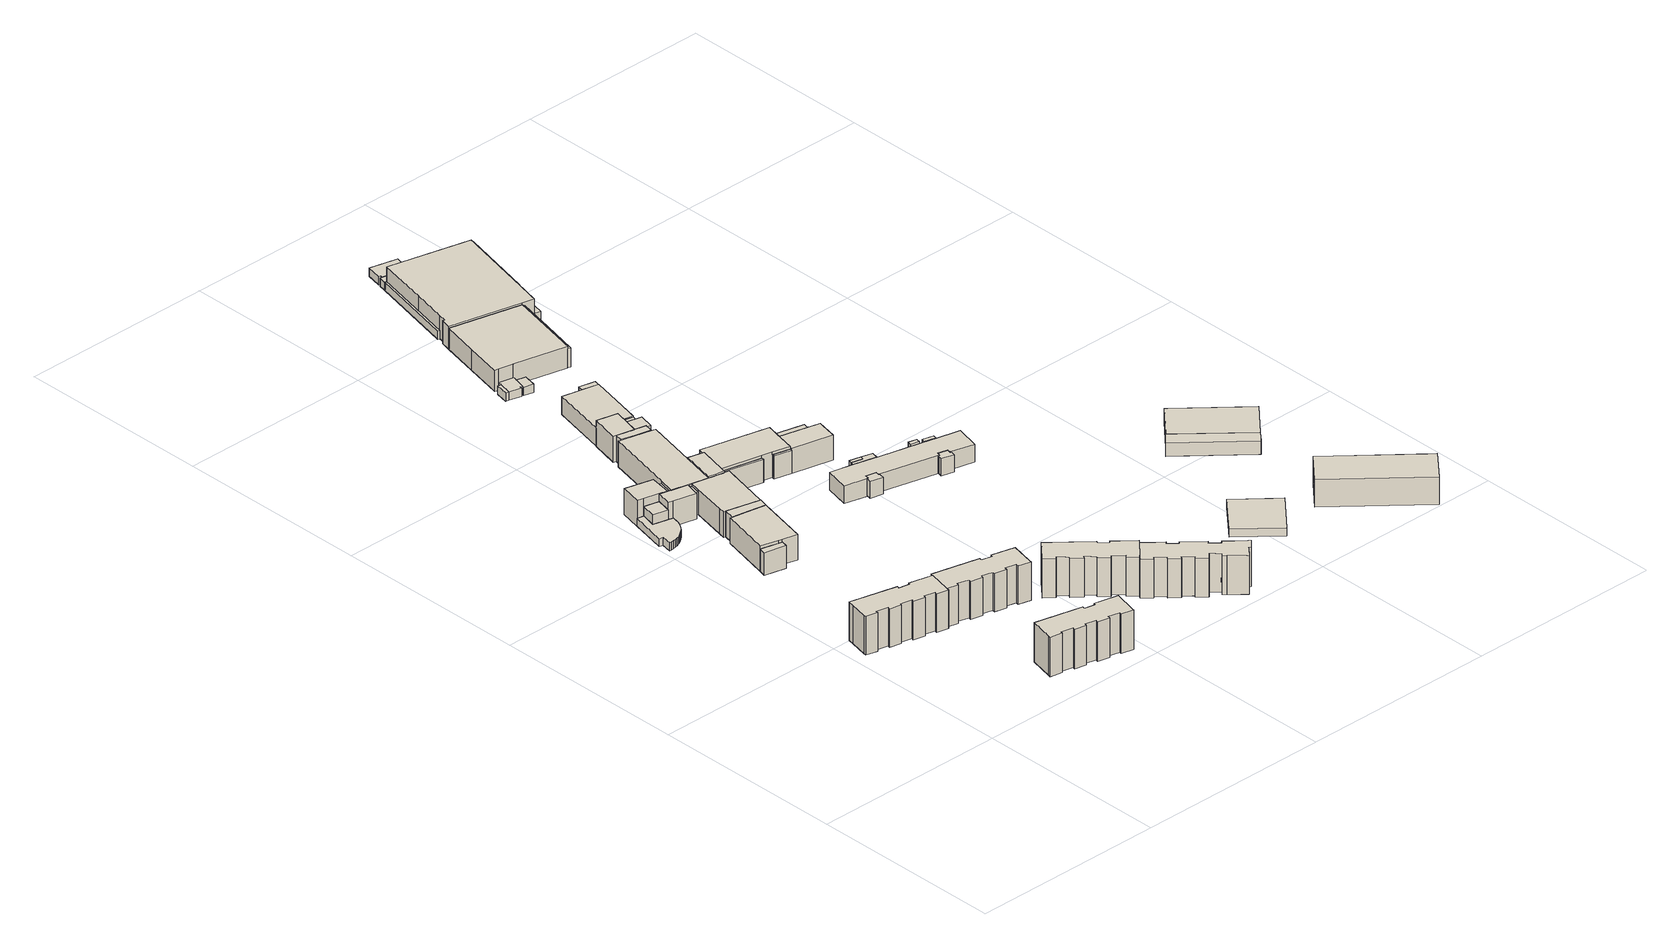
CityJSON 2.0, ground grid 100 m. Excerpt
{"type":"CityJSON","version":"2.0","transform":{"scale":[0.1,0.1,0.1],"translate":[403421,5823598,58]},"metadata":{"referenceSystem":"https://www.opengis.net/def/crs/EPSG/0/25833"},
"CityObjects":{
"building1":{"type":"Building","attributes":{"Gemeindeschluessel":"11000010","BezugspunktDach":"2200","function":"31001_1010","measuredHeight":20.06,"storeysAboveGround":6},"address":[{"country":"Germany","locality":"Berlin","thoroughfareNumber":"87, 89, 91","thoroughfareName":"Glambecker Ring"}],"geometry":[{"type":"Solid","lod":"1","boundaries":[[[[0,1,2,3,4,5,6,7,8,9,10,11,12,13,14,15,16,17,18,19,20,21,22,23]],[[24,25,26,27,28,29,30,31,32,33,34,35,36,37,38,39,40,41,42,43,44,45,46,47]],[[24,47,23,22]],[[25,24,22,21]],[[26,25,21,20]],[[27,26,20,19]],[[28,27,19,18]],[[29,28,18,17]],[[30,29,17,16]],[[31,30,16,15]],[[32,31,15,14]],[[33,32,14,13]],[[34,33,13,12]],[[35,34,12,11]],[[36,35,11,10]],[[37,36,10,9]],[[38,37,9,8]],[[39,38,8,7]],[[40,39,7,6]],[[41,40,6,5]],[[42,41,5,4]],[[43,42,4,3]],[[44,43,3,2]],[[45,44,2,1]],[[46,45,1,0]],[[47,46,0,23]]]]}]},
"building2":{"type":"Building","attributes":{"Gemeindeschluessel":"11000010","BezugspunktDach":"2200","function":"31001_1010","measuredHeight":20.51,"storeysAboveGround":6},"address":[{"country":"Germany","locality":"Berlin","thoroughfareNumber":"17, 19, 21","thoroughfareName":"Grumsiner Straße"}],"geometry":[{"type":"Solid","lod":"1","boundaries":[[[[48,49,50,51,52,53,54,55,56,57,58,59,60,61,62,63,64,65,66,67,68,69]],[[70,71,72,73,74,75,76,77,78,79,80,81,82,83,84,85,86,87,88,89,90,91]],[[70,91,69,68]],[[71,70,68,67]],[[72,71,67,66]],[[73,72,66,65]],[[74,73,65,64]],[[75,74,64,63]],[[76,75,63,62]],[[77,76,62,61]],[[78,77,61,60]],[[79,78,60,59]],[[80,79,59,58]],[[81,80,58,57]],[[82,81,57,56]],[[83,82,56,55]],[[84,83,55,54]],[[85,84,54,53]],[[86,85,53,52]],[[87,86,52,51]],[[88,87,51,50]],[[89,88,50,49]],[[90,89,49,48]],[[91,90,48,69]]]]}]},
"building3":{"type":"Building","attributes":{"Gemeindeschluessel":"11000010","BezugspunktDach":"2200","function":"31001_1010","measuredHeight":19.83,"storeysAboveGround":6},"address":[{"country":"Germany","locality":"Berlin","thoroughfareNumber":"81, 83, 85","thoroughfareName":"Glambecker Ring"}],"geometry":[{"type":"Solid","lod":"1","boundaries":[[[[92,93,94,95,96,97,98,99,100,101,102,103,104,105,106,107,108,109,110,111,15,14,13]],[[112,113,114,115,116,117,118,119,120,121,122,123,124,125,126,127,128,129,130,131,132,133,134]],[[112,134,13,14]],[[113,112,14,15]],[[114,113,15,111]],[[115,114,111,110]],[[116,115,110,109]],[[117,116,109,108]],[[118,117,108,107]],[[119,118,107,106]],[[120,119,106,105]],[[121,120,105,104]],[[122,121,104,103]],[[123,122,103,102]],[[124,123,102,101]],[[125,124,101,100]],[[126,125,100,99]],[[127,126,99,98]],[[128,127,98,97]],[[129,128,97,96]],[[130,129,96,95]],[[131,130,95,94]],[[132,131,94,93]],[[133,132,93,92]],[[134,133,92,13]]]]}]},
"building4":{"type":"Building","attributes":{"name":"Rudolf-Virchow-Oberschule","Gemeindeschluessel":"11000010","function":"31001_3021"},"address":[{"country":"Germany","locality":"Berlin","thoroughfareNumber":"90","thoroughfareName":"Glambecker Ring"}],"children":["building4-1","building4-2","building4-3","building4-4","building4-5","building4-6","building4-7","building4-8","building4-9","building4-10","building4-11","building4-12","building4-13","building4-14","building4-15","building4-16","building4-17","building4-18","building4-19","building4-20","building4-21","building4-22","building4-23","building4-24"]},
"building4-1":{"type":"BuildingPart","attributes":{"BezugspunktDach":"2200","measuredHeight":14.64,"storeysAboveGround":3},"parents":["building4"],"geometry":[{"type":"MultiSurface","lod":"1","boundaries":[[[135,136,137,138,139,140,141,142,143,144]],[[145,146,147,148,149,150,151,152,153,154]],[[155,156,144,143]],[[146,145,143,142]],[[147,146,142,141]],[[157,158,159,158,148]],[[150,149,139,138]],[[151,150,138,137]],[[160,161,162,163,136,135]],[[152,164,153]],[[165,166,167,168,160,135,144]],[[145,154,156,155]],[[148,158,169,140]],[[147,141,169,159,158,157]],[[170,148,140,139,149]],[[152,151,137,136]],[[163,162,164,152]],[[153,164,161,160]],[[160,168,171,153]],[[154,172,171,168,167,166,165]]]}]},
"building4-2":{"type":"BuildingPart","attributes":{"BezugspunktDach":"2200","measuredHeight":15.07,"storeysAboveGround":3},"parents":["building4"],"geometry":[{"type":"MultiSurface","lod":"1","boundaries":[[[173,174,175,176,177,178]],[[179,180,181,182,183,184]],[[179,184,178,177]],[[185,186,187,188,177,176]],[[189,180,179,190,191]],[[181,180,192,176,175],[189,193,194,192]],[[182,195,196,181,175,174]],[[184,183,173,178]],[[189,191,186,185]],[[191,190,188,187,186]],[[194,193,189,192]],[[181,196,195,182]],[[197,183,198,199,200,173]],[[182,174,200,201,199]]]}]},
"building4-3":{"type":"BuildingPart","attributes":{"BezugspunktDach":"2200","measuredHeight":14.27,"storeysAboveGround":3},"parents":["building4"],"geometry":[{"type":"MultiSurface","lod":"1","boundaries":[[[202,203,204,205,196,195]],[[181,206,207,208,209,182]],[[210,211,194,196,205]],[[212,206,181,213,193,214]],[[207,206,205,204]],[[208,207,204,203]],[[182,195,196,181,215]],[[212,214,211,210]],[[194,211,214,193,213]],[[208,216,203,202,209]],[[209,202,195,182]]]}]},
"building4-4":{"type":"BuildingPart","attributes":{"BezugspunktDach":"2200","measuredHeight":10.19,"storeysAboveGround":3},"parents":["building4"],"geometry":[{"type":"MultiSurface","lod":"1","boundaries":[[[217,218,219,220]],[[221,222,223,224]],[[222,221,219,218]],[[223,222,218,217]],[[224,220,219,221]],[[223,225,217,220,224]]]}]},
"building4-5":{"type":"BuildingPart","attributes":{"BezugspunktDach":"2200","measuredHeight":10.85,"storeysAboveGround":3},"parents":["building4"],"geometry":[{"type":"MultiSurface","lod":"1","boundaries":[[[186,185,226,227,228,229,230,187]],[[231,232,233,234,235,189,191,190]],[[231,190,187,230]],[[232,231,230,229]],[[233,232,229,228]],[[236,237,228,227]],[[235,234,227,226]],[[192,238,239,226,185]],[[234,233,237,236]],[[189,240,238,192]],[[235,239,238,240]],[[191,189,185,186]],[[191,186,187,190]]]}]},
"building4-6":{"type":"BuildingPart","attributes":{"BezugspunktDach":"2200","measuredHeight":10.21,"storeysAboveGround":3},"parents":["building4"],"geometry":[{"type":"MultiSurface","lod":"1","boundaries":[[[211,210,239,238,192,194]],[[189,240,235,212,214,193]],[[212,235,239,210]],[[189,193,194,192]],[[240,189,192,238]],[[235,240,238,239]],[[214,212,241,210,211]],[[193,214,211,194]]]}]},
"building4-7":{"type":"BuildingPart","attributes":{"BezugspunktDach":"2200","measuredHeight":10.42,"storeysAboveGround":3},"parents":["building4"],"geometry":[{"type":"MultiSurface","lod":"1","boundaries":[[[236,242,243,244,237]],[[245,246,247,234,233]],[[245,233,237,244]],[[248,249,244,243]],[[246,245,246,250]],[[247,246,243,242]],[[234,247,242,236]],[[250,246,245,249,248]],[[234,236,237,233,251]]]}]},
"building4-8":{"type":"BuildingPart","attributes":{"BezugspunktDach":"2200","measuredHeight":4.11,"storeysAboveGround":3},"parents":["building4"],"geometry":[{"type":"MultiSurface","lod":"1","boundaries":[[[252,253,254,255,256,257,258,259,260,261,262,263,264,265,266,267,268,269,270,271,272,273]],[[274,275,276,277,278,279,280,281,282,283,284,285,286,287,288,289,290,291,292,293,294,295]],[[274,295,273,272]],[[275,271,275,276]],[[276,270,276,277]],[[279,278,268,267]],[[280,279,267,266]],[[281,280,266,265]],[[282,281,265,264]],[[283,282,264,263]],[[284,283,263,262]],[[285,284,262,261]],[[286,285,261,260]],[[287,286,260,259]],[[288,287,259,258]],[[289,288,258,257]],[[290,289,257,256]],[[291,290,256,255]],[[292,291,255,254]],[[293,292,254,253]],[[294,293,253,252]],[[295,294,252,273]],[[275,274,296,272,271]],[[276,275,271,270]],[[277,276,270,269]],[[278,277,269,268]]]}]},
"building4-9":{"type":"BuildingPart","attributes":{"BezugspunktDach":"2200","measuredHeight":10.05,"storeysAboveGround":3},"parents":["building4"],"geometry":[{"type":"MultiSurface","lod":"1","boundaries":[[[297,298,299,300]],[[275,301,277,276]],[[271,270,276,300,299]],[[302,270,269,277,297,300]],[[275,276,270,271]],[[301,275,299,298,303]],[[301,298,297,277]],[[276,277,269,270,302]]]}]},
"building4-10":{"type":"BuildingPart","attributes":{"BezugspunktDach":"2200","measuredHeight":5.79,"storeysAboveGround":3},"parents":["building4"],"geometry":[{"type":"MultiSurface","lod":"1","boundaries":[[[248,304,305,306,249]],[[307,308,309,246,245]],[[307,245,249,306]],[[308,307,306,305]],[[309,308,305,304]],[[246,309,304,248]],[[246,310,248,249,245]]]}]},
"building4-11":{"type":"BuildingPart","attributes":{"BezugspunktDach":"2200","measuredHeight":14.58,"storeysAboveGround":3},"parents":["building4"],"geometry":[{"type":"MultiSurface","lod":"1","boundaries":[[[311,312,313,314,315,316,317,318]],[[151,319,320,321,322,323,324,152]],[[151,137,136,318,317]],[[319,151,317,316]],[[325,326,319,316,315]],[[327,328,329,330,325,315,314]],[[331,332,333]],[[322,321,314,313]],[[334,335,313,312]],[[336,334,323,312,311]],[[152,163,337,336,324,311,318]],[[152,136,137,151]],[[320,319,326,325]],[[338,330,329,332,331]],[[338,320,325,330]],[[321,333,332,328,327]],[[323,322,339,335,334]],[[324,323,334,336]],[[340,337,163,152]],[[324,336,337,340,341]]]}]},
"building4-12":{"type":"BuildingPart","attributes":{"BezugspunktDach":"2200","measuredHeight":14.62,"storeysAboveGround":3},"parents":["building4"],"geometry":[{"type":"MultiSurface","lod":"1","boundaries":[[[342,343,344,345,346,347,348,326,325,330,329]],[[338,320,319,349,350,351,352,353,354,355,332]],[[349,319,326,348]],[[350,349,348,347]],[[351,350,221,224,220,219,356,347,346]],[[357,358,346,345]],[[359,360,357,345,344]],[[361,362,344,343]],[[355,354,343,342]],[[363,328,364,355,342,329]],[[338,332,329,330]],[[338,330,325,320,365]],[[319,320,325,326]],[[356,219,220,224,221]],[[352,351,358,357]],[[353,366,360,359]],[[366,367,352,357,360]],[[354,353,362,361]],[[332,355,364,328,363]]]}]},
"building4-13":{"type":"BuildingPart","attributes":{"BezugspunktDach":"2200","measuredHeight":11.94,"storeysAboveGround":3},"parents":["building4"],"geometry":[{"type":"MultiSurface","lod":"1","boundaries":[[[368,364,328,327]],[[332,355,369,321]],[[369,355,364,368]],[[321,369,368,327]],[[321,327,328,332]],[[355,332,370,328,364]]]}]},
"building4-14":{"type":"BuildingPart","attributes":{"BezugspunktDach":"2200","measuredHeight":11.97,"storeysAboveGround":3},"parents":["building4"],"geometry":[{"type":"MultiSurface","lod":"1","boundaries":[[[371,362,361,372]],[[354,353,373,374]],[[354,374,372,361]],[[374,373,371,372]],[[354,375,361,362,353]],[[373,376,353,362,371]]]}]},
"building4-15":{"type":"BuildingPart","attributes":{"BezugspunktDach":"2200","measuredHeight":13.93,"storeysAboveGround":3},"parents":["building4"],"geometry":[{"type":"MultiSurface","lod":"1","boundaries":[[[377,378,379,358,360,380]],[[366,351,381,382,383,373]],[[373,380,359,353,366]],[[381,351,224,223,217,220,358,379]],[[382,381,379,378]],[[383,382,378,377]],[[373,383,377,380]],[[366,353,359,360]],[[352,357,358,351,384]],[[366,360,357,352]],[[220,217,223,224]]]}]},
"building4-16":{"type":"BuildingPart","attributes":{"BezugspunktDach":"2200","measuredHeight":14.7,"storeysAboveGround":3},"parents":["building4"],"geometry":[{"type":"MultiSurface","lod":"1","boundaries":[[[385,386,387,388,389,390,391]],[[183,199,209,208,149,158,147]],[[183,147,391,390]],[[200,173,390,389]],[[209,202,195,174,200,389,388]],[[203,202,388,387]],[[149,208,387,386]],[[169,140,139,386,385]],[[141,169,158,385,391]],[[199,183,173,200]],[[199,200,174,182]],[[392,182,195,202,209]],[[208,209,202,203]],[[158,148,140,169]],[[148,149,139,140,393]],[[147,158,169,141]]]}]},
"building4-17":{"type":"BuildingPart","attributes":{"BezugspunktDach":"2200","measuredHeight":13.04,"storeysAboveGround":3},"parents":["building4"],"geometry":[{"type":"MultiSurface","lod":"1","boundaries":[[[394,395,396,397,398]],[[399,400,401,402,403]],[[399,403,398,397]],[[402,401,395,394]],[[403,402,394,398]],[[400,399,397,396]],[[404,405,406,395,401]],[[400,396,406,405]]]}]},
"building4-18":{"type":"BuildingPart","attributes":{"BezugspunktDach":"2200","measuredHeight":14.65,"storeysAboveGround":3},"parents":["building4"],"geometry":[{"type":"MultiSurface","lod":"1","boundaries":[[[407,408,409,410,411,412,413,414]],[[415,416,417,418,419,401,405,399]],[[415,399,414,413]],[[416,415,413,412]],[[419,418,410,409]],[[401,419,409,408]],[[406,395,408,407]],[[397,396,406,405,407,414]],[[417,416,420,412,411]],[[421,418,422,423,410]],[[417,411,423,422]],[[405,401,395,406]],[[399,400,396,397]],[[400,405,406,396]]]}]},
"building4-19":{"type":"BuildingPart","attributes":{"BezugspunktDach":"2200","measuredHeight":14.71,"storeysAboveGround":3},"parents":["building4"],"geometry":[{"type":"MultiSurface","lod":"1","boundaries":[[[424,425,426,427,428,429]],[[430,431,432,418,422,416]],[[430,416,429,428]],[[433,434,435,428,427]],[[436,431,430,436,437]],[[438,433,431,427,426]],[[418,432,426,425]],[[423,410,439,425,424]],[[412,411,423,422,424,429]],[[440,422,417]],[[431,436,434,433]],[[437,436,430,435,434]],[[441,432,431,433,438]],[[422,418,439,410,423]],[[416,440,417,411,412]],[[417,422,423,411]]]}]},
"building4-20":{"type":"BuildingPart","attributes":{"BezugspunktDach":"2200","measuredHeight":14.64,"storeysAboveGround":3},"parents":["building4"],"geometry":[{"type":"MultiSurface","lod":"1","boundaries":[[[435,434,438,442,335,334,337,163,162,443,444,445]],[[446,447,164,152,340,323,322,448,432,436,430,449]],[[446,449,445,444]],[[447,446,444,443]],[[161,450,447,443,162]],[[448,322,335,442]],[[432,448,442,438]],[[449,430,435,445]],[[164,447,450,161]],[[152,451,164,162,163]],[[340,152,163,337]],[[323,324,336,334,452]],[[340,337,336,324]],[[322,323,453,334,335]],[[436,431,433,434]],[[432,438,433,431]],[[430,436,434,435,454]]]}]},
"building4-21":{"type":"BuildingPart","attributes":{"BezugspunktDach":"2200","measuredHeight":11.81,"storeysAboveGround":3},"parents":["building4"],"geometry":[{"type":"MultiSurface","lod":"1","boundaries":[[[450,161,168,455]],[[171,164,447,456]],[[164,153,160,161]],[[456,447,450,455]],[[171,456,455,168]],[[171,168,160,153]],[[447,164,161,450]]]}]},
"building4-22":{"type":"BuildingPart","attributes":{"BezugspunktDach":"2200","measuredHeight":14.26,"storeysAboveGround":3},"parents":["building4"],"geometry":[{"type":"MultiSurface","lod":"1","boundaries":[[[457,458,459,167,166,460,461]],[[462,154,171,456,463,464,465]],[[298,297,461,460]],[[462,465,297,277,301]],[[156,466,467,468,166]],[[456,171,167,459],[456,455,168,171]],[[463,456,459,458]],[[464,463,458,457]],[[269,268,469,457,461]],[[465,464,278,277]],[[301,277,297,298]],[[462,460,468,467]],[[470,154,471,467,466,156]],[[168,171,154,166,167]],[[455,456,171,168]],[[277,278,469,268,269]]]}]},
"building4-23":{"type":"BuildingPart","attributes":{"BezugspunktDach":"2200","measuredHeight":15.15,"storeysAboveGround":3},"parents":["building4"],"geometry":[{"type":"MultiSurface","lod":"1","boundaries":[[[472,473,474,475,476,477,478]],[[479,480,481,467,462,482,483]],[[479,483,478,477]],[[480,479,477,476]],[[481,480,476,475]],[[466,484,481,475,474]],[[460,468,474,473]],[[299,298,473,472]],[[482,462,298,301,275,485]],[[272,271,472,478]],[[483,482,275,274]],[[467,481,484,466]],[[462,467,468,460]],[[485,275,301,298,299]],[[274,275,271,272]]]}]},
"building4-24":{"type":"BuildingPart","attributes":{"BezugspunktDach":"2200","measuredHeight":11.81,"storeysAboveGround":3},"parents":["building4"],"geometry":[{"type":"Solid","lod":"1","boundaries":[[[[156,155,484,466]],[[481,145,154,467]],[[145,481,484,155]],[[481,467,466,484]],[[154,145,155,156]],[[156,466,467,154]]]]}]},
"building5":{"type":"Building","attributes":{"Gemeindeschluessel":"11000010","BezugspunktDach":"2200","function":"31001_1010","measuredHeight":20.12,"storeysAboveGround":6},"address":[{"country":"Germany","locality":"Berlin","thoroughfareNumber":"75, 77, 79","thoroughfareName":"Glambecker Ring"}],"geometry":[{"type":"Solid","lod":"1","boundaries":[[[[486,487,488,489,490,491,492,493,494,495,496,497,498,499,500,501,502,503,504,505,506,507,508]],[[509,510,511,512,513,514,515,516,517,518,519,520,521,522,523,524,525,526,527,528,529,530,531]],[[509,531,508,507]],[[510,509,507,506]],[[511,510,506,505]],[[512,511,505,504]],[[513,512,504,503]],[[514,513,503,502]],[[515,514,502,501]],[[516,515,501,500]],[[517,516,500,499]],[[518,517,499,498]],[[519,518,498,497]],[[520,519,497,496]],[[521,520,496,495]],[[522,521,495,494]],[[523,522,494,493]],[[524,523,493,492]],[[525,524,492,491]],[[526,525,491,490]],[[527,526,490,489]],[[528,527,489,488]],[[529,528,488,487]],[[530,529,487,486]],[[531,530,486,508]]]]}]},
"building6":{"type":"Building","attributes":{"Gemeindeschluessel":"11000010","BezugspunktDach":"2200","function":"51009_1610","measuredHeight":8.83,"storeysAboveGround":0},"address":[{"country":"Germany","locality":"Berlin"}],"geometry":[{"type":"Solid","lod":"1","boundaries":[[[[532,533,534,535,536,537,538,539]],[[540,541,542,543,544,545,546,547]],[[540,547,539,538]],[[541,540,538,537]],[[542,541,537,536]],[[543,542,536,535]],[[544,543,535,534]],[[545,544,534,533]],[[546,545,533,532]],[[547,546,532,539]]]]}]},
"building7":{"type":"Building","attributes":{"Gemeindeschluessel":"11000010","BezugspunktDach":"2200","function":"31001_1010","measuredHeight":20.18,"storeysAboveGround":6},"address":[{"country":"Germany","locality":"Berlin","thoroughfareNumber":"69, 71, 73","thoroughfareName":"Glambecker Ring"}],"geometry":[{"type":"Solid","lod":"1","boundaries":[[[[548,549,550,551,552,553,554,555,556,557,558,559,560,561,562,563,564,565,566,567,568,569,570,571,572,573,574,575,576,577,578]],[[579,580,581,582,583,584,585,586,587,588,589,590,591,592,593,594,595,596,597,598,599,600,601,602,603,604,605,606,607,608,609]],[[579,609,578,577]],[[580,579,577,576]],[[581,580,576,575]],[[582,581,575,574]],[[583,582,574,573]],[[584,583,573,572]],[[585,584,572,571]],[[586,585,571,570]],[[587,586,570,569]],[[588,587,569,568]],[[589,588,568,567]],[[590,589,567,566]],[[591,590,566,565]],[[592,591,565,564]],[[593,592,564,563]],[[594,593,563,562]],[[595,594,562,561]],[[596,595,561,560]],[[597,596,560,559]],[[598,597,559,558]],[[599,598,558,557]],[[600,599,557,556]],[[601,600,556,555]],[[602,601,555,554]],[[603,602,554,553]],[[604,603,553,552]],[[605,604,552,551]],[[606,605,551,550]],[[607,606,550,549]],[[608,607,549,548]],[[609,608,548,578]]]]}]},
"building8":{"type":"Building","attributes":{"Gemeindeschluessel":"11000010","BezugspunktDach":"2200","function":"51009_1610","measuredHeight":8.98,"storeysAboveGround":0},"address":[{"country":"Germany","locality":"Berlin"}],"geometry":[{"type":"Solid","lod":"1","boundaries":[[[[610,611,612,613]],[[614,615,616,617]],[[614,617,613,612]],[[615,614,612,611]],[[616,615,611,610]],[[617,616,610,613]]]]}]},
"building9":{"type":"Building","attributes":{"Gemeindeschluessel":"11000010","function":"31001_3065"},"address":[{"country":"Germany","locality":"Berlin","thoroughfareNumber":"80, 82","thoroughfareName":"Glambecker Ring"}],"children":["building9-1","building9-2","building9-3"]},
"building9-1":{"type":"BuildingPart","attributes":{"BezugspunktDach":"2200","measuredHeight":9.3,"storeysAboveGround":3},"parents":["building9"],"geometry":[{"type":"MultiSurface","lod":"1","boundaries":[[[618,619,620,621,622,623,624,625,626,627,628,629,630,631,632,633,634,635,636,637]],[[638,639,640,641,642,643,644,645,646,647,648,649,650,651,652,653,654,655,656,657]],[[638,657,637,636]],[[639,638,636,635]],[[640,639,658,659]],[[641,640,634,633]],[[642,641,633,660,661,632]],[[643,642,632,631]],[[644,643,631,630]],[[645,644,630,629]],[[646,645,629,628]],[[647,646,628,627]],[[648,647,627,626]],[[649,648,626,625]],[[650,649,625,624]],[[651,650,624,623]],[[652,651,623,622]],[[653,652,622,621]],[[654,653,621,620]],[[655,654,620,619]],[[656,655,619,618]],[[657,656,618,637]],[[659,658,662,635,634]],[[632,661,660,633]]]}]},
"building9-2":{"type":"BuildingPart","attributes":{"BezugspunktDach":"2200","measuredHeight":8.98,"storeysAboveGround":3},"parents":["building9"],"geometry":[{"type":"MultiSurface","lod":"1","boundaries":[[[663,664,611,610,613,665]],[[617,616,615,666,659,658]],[[617,658,665,613]],[[616,617,613,610]],[[615,616,610,611]],[[666,615,611,664]],[[659,666,664,663]],[[635,634,663,665]],[[658,659,634,635]]]}]},
"building9-3":{"type":"BuildingPart","attributes":{"BezugspunktDach":"2200","measuredHeight":9.37,"storeysAboveGround":3},"parents":["building9"],"geometry":[{"type":"MultiSurface","lod":"1","boundaries":[[[667,668,669,670,671]],[[672,673,674,661,660]],[[672,660,671,670]],[[673,672,670,669]],[[674,673,669,668]],[[661,674,668,667]],[[633,632,667,671]],[[660,661,632,633]]]}]},
"building10":{"type":"Building","attributes":{"Gemeindeschluessel":"11000010","BezugspunktDach":"2200","function":"51009_1610","measuredHeight":8.85,"storeysAboveGround":0},"address":[{"country":"Germany","locality":"Berlin"}],"geometry":[{"type":"Solid","lod":"1","boundaries":[[[[675,676,677,678,679,680,681,682]],[[683,684,685,686,687,688,689,690]],[[683,690,682,681]],[[684,683,681,680]],[[685,684,680,679]],[[686,685,679,678]],[[687,686,678,677]],[[688,687,677,676]],[[689,688,676,675]],[[690,689,675,682]]]]}]},
"building11":{"type":"Building","attributes":{"Gemeindeschluessel":"11000010","BezugspunktDach":"2200","function":"31001_3061","measuredHeight":8.91,"storeysAboveGround":1},"address":[{"country":"Germany","locality":"Berlin","thoroughfareNumber":"80 (1)","thoroughfareName":"Glambecker Ring"}],"geometry":[{"type":"Solid","lod":"1","boundaries":[[[[691,692,693,694]],[[695,696,697,698]],[[695,698,694,693]],[[696,695,693,692]],[[697,696,692,691]],[[698,697,691,694]]]]}]},
"building12":{"type":"Building","attributes":{"Gemeindeschluessel":"11000010","BezugspunktDach":"2200","function":"51009_1610","measuredHeight":13.93,"storeysAboveGround":0},"address":[{"country":"Germany","locality":"Berlin"}],"geometry":[{"type":"Solid","lod":"1","boundaries":[[[[699,700,701,702,703]],[[704,705,706,707,708]],[[704,708,703,702]],[[705,704,702,701]],[[706,705,701,700]],[[707,706,700,699]],[[708,707,699,703]]]]}]},
"building13":{"type":"Building","attributes":{"Gemeindeschluessel":"11000010","function":"31001_3021"},"address":[{"country":"Germany","locality":"Berlin","thoroughfareNumber":"298, 300","thoroughfareName":"Blumberger Damm"}],"children":["building13-1","building13-2","building13-3","building13-4","building13-5","building13-6","building13-7","building13-8","building13-9"]},
"building13-1":{"type":"BuildingPart","attributes":{"BezugspunktDach":"2200","measuredHeight":15.59,"storeysAboveGround":1},"parents":["building13"],"geometry":[{"type":"MultiSurface","lod":"1","boundaries":[[[709,710,711,712,713,714,715,716,717,718,719,720]],[[721,722,723,724,725,726,727,728,729,730,731,732]],[[721,732,720,719]],[[722,721,719,718]],[[723,722,718,717]],[[733,734,717,716]],[[725,735,733,724,716,715]],[[726,736,737,715,714]],[[727,726,714,713]],[[728,727,713,712]],[[729,728,712,711]],[[738,739,711,710]],[[731,730,710,709]],[[740,741,709,720]],[[724,723,734,733]],[[742,724,733,735,725]],[[737,736,726,725]],[[730,729,739,738]],[[743,732,744,731,741,740]]]}]},
"building13-2":{"type":"BuildingPart","attributes":{"BezugspunktDach":"2200","measuredHeight":4.27,"storeysAboveGround":1},"parents":["building13"],"geometry":[{"type":"MultiSurface","lod":"1","boundaries":[[[736,745,746,747,748,749]],[[750,751,752,753,726,754]],[[750,754,749,748]],[[751,750,748,747]],[[753,752,746,745]],[[726,753,745,736]],[[752,751,747,746]],[[726,736,737,725]],[[754,755,725,737,749]]]}]},
"building13-3":{"type":"BuildingPart","attributes":{"BezugspunktDach":"2200","measuredHeight":4.33,"storeysAboveGround":1},"parents":["building13"],"geometry":[{"type":"MultiSurface","lod":"1","boundaries":[[[734,735,756,757]],[[754,725,723,758]],[[754,758,757,756]],[[725,754,756,735],[725,737,749,754]],[[758,723,734,757]],[[737,725,754,749]],[[724,733,734,723]],[[735,733,724,725]]]}]},
"building13-4":{"type":"BuildingPart","attributes":{"BezugspunktDach":"2200","measuredHeight":13.86,"storeysAboveGround":1},"parents":["building13"],"geometry":[{"type":"MultiSurface","lod":"1","boundaries":[[[759,760,761,762,763,741,740,764,765]],[[766,732,731,767,768,769,770,771,772]],[[766,772,765,764]],[[732,766,764,740]],[[767,731,741,763]],[[768,767,763,762]],[[769,768,762,761]],[[770,769,761,760]],[[773,774,775,770,760,759]],[[772,771,759,765]],[[776,731,732,777,740,741]],[[771,770,775,774,773]]]}]},
"building13-5":{"type":"BuildingPart","attributes":{"BezugspunktDach":"2200","measuredHeight":4.39,"storeysAboveGround":1},"parents":["building13"],"geometry":[{"type":"Solid","lod":"1","boundaries":[[[[778,779,780,781,782,783,784,739,738]],[[729,785,786,787,788,789,790,791,730]],[[785,729,739,784]],[[786,785,784,783]],[[787,786,783,782]],[[788,787,782,781]],[[789,788,781,780]],[[790,789,780,779]],[[791,790,779,778]],[[730,791,778,738]],[[729,730,738,739]]]]}]},
"building13-6":{"type":"BuildingPart","attributes":{"BezugspunktDach":"2200","measuredHeight":4.22,"storeysAboveGround":1},"parents":["building13"],"geometry":[{"type":"Solid","lod":"1","boundaries":[[[[792,793,794,795,796,775,774,797,798]],[[799,771,770,800,801,802,803,804,805]],[[771,799,797,774]],[[800,770,775,796]],[[801,800,796,795]],[[803,802,794,793]],[[804,803,793,792]],[[805,804,792,798]],[[799,805,798,797]],[[770,771,774,775]],[[802,801,795,794]]]]}]},
"building13-7":{"type":"BuildingPart","attributes":{"BezugspunktDach":"2200","measuredHeight":4.28,"storeysAboveGround":1},"parents":["building13"],"geometry":[{"type":"Solid","lod":"1","boundaries":[[[[798,797,806,807]],[[808,799,805,809]],[[808,809,807,806]],[[799,808,806,797]],[[805,798,797,798]],[[809,805,798,807]],[[799,797,798,805]]]]}]},
"building13-8":{"type":"BuildingPart","attributes":{"BezugspunktDach":"2200","measuredHeight":4.32,"storeysAboveGround":1},"parents":["building13"],"geometry":[{"type":"Solid","lod":"1","boundaries":[[[[810,811,796,795,794,812]],[[802,801,800,813,814,815]],[[802,815,812,794]],[[794,802,794,795]],[[800,801,795,796]],[[813,800,796,811]],[[814,813,811,810]],[[815,814,810,812]],[[801,802,794,795]]]]}]},
"building13-9":{"type":"BuildingPart","attributes":{"BezugspunktDach":"2200","measuredHeight":4.34,"storeysAboveGround":1},"parents":["building13"],"geometry":[{"type":"MultiSurface","lod":"1","boundaries":[[[816,817,818,819,820,821,822,823]],[[824,825,826,827,752,751,828,829]],[[824,829,823,822]],[[825,824,822,821]],[[826,825,821,820]],[[827,826,820,819]],[[752,827,819,818]],[[747,746,818,817]],[[828,751,817,816]],[[829,828,816,823]],[[751,752,746,747]]]}]},
"building14":{"type":"Building","attributes":{"Gemeindeschluessel":"11000010","BezugspunktDach":"2200","function":"51009_1610","measuredHeight":3.81,"storeysAboveGround":0},"address":[{"country":"Germany","locality":"Berlin"}],"geometry":[{"type":"Solid","lod":"1","boundaries":[[[[830,831,832,833,834,835]],[[836,837,674,673,672,838]],[[836,838,835,834]],[[837,836,834,833]],[[674,837,833,832]],[[673,674,832,831]],[[672,673,831,830]],[[838,672,830,835]]]]}]},
"building15":{"type":"Building","attributes":{"name":"MZG","Gemeindeschluessel":"11000010","BezugspunktDach":"2200","function":"31001_3021","measuredHeight":4.12,"storeysAboveGround":1},"address":[{"country":"Germany","locality":"Berlin","thoroughfareNumber":"56","thoroughfareName":"Glambecker Ring"}],"geometry":[{"type":"Solid","lod":"1","boundaries":[[[[839,840,841,842]],[[843,844,845,846]],[[843,846,842,841]],[[844,843,841,840]],[[845,844,840,839]],[[846,845,839,842]]]]}]},
"building16":{"type":"Building","attributes":{"Gemeindeschluessel":"11000010","BezugspunktDach":"2200","function":"51009_1610","measuredHeight":10.45,"storeysAboveGround":0},"address":[{"country":"Germany","locality":"Berlin"}],"geometry":[{"type":"Solid","lod":"1","boundaries":[[[[847,848,849,850]],[[851,852,853,854]],[[851,854,850,849]],[[852,851,849,848]],[[853,852,848,847]],[[854,853,847,850]]]]}]},
"building17":{"type":"Building","attributes":{"Gemeindeschluessel":"11000010","BezugspunktDach":"2200","function":"31001_2010","measuredHeight":14.45,"storeysAboveGround":4},"address":[{"country":"Germany","locality":"Berlin","thoroughfareNumber":"54","thoroughfareName":"Glambecker Ring"}],"geometry":[{"type":"Solid","lod":"1","boundaries":[[[[855,856,857,858]],[[859,860,861,862]],[[859,862,858,857]],[[860,859,857,856]],[[861,860,856,855]],[[862,861,855,858]]]]}]},
"building18":{"type":"Building","attributes":{"Gemeindeschluessel":"11000010","function":"31001_3021"},"address":[{"country":"Germany","locality":"Berlin","thoroughfareNumber":"58","thoroughfareName":"Glambecker Ring"}],"children":["building18-1","building18-2"]},
"building18-1":{"type":"BuildingPart","attributes":{"BezugspunktDach":"2200","measuredHeight":6.86,"storeysAboveGround":2},"parents":["building18"],"geometry":[{"type":"Solid","lod":"1","boundaries":[[[[863,864,865,866]],[[867,868,869,870]],[[867,870,866,865]],[[869,868,864,863]],[[870,869,863,866]],[[868,867,865,864]]]]}]},
"building18-2":{"type":"BuildingPart","attributes":{"BezugspunktDach":"2200","measuredHeight":6.89,"storeysAboveGround":2},"parents":["building18"],"geometry":[{"type":"Solid","lod":"1","boundaries":[[[[864,871,872,865]],[[873,874,868,867]],[[873,867,865,872]],[[874,873,872,871]],[[868,874,871,864]],[[867,868,864,865]]]]}]}
},
"vertices":[
[109,833,223],[112,844,223],[171,831,223],[168,820,223],[227,806,223],[230,817,223],[288,803,223],[285,791,223],[344,778,223],[348,789,223],[403,776,223],[400,765,223],[459,751,223],[462,763,223],[465,776,223],[491,885,223],[373,912,223],[370,902,223],[314,913,223],[316,925,223],[80,982,223],[73,950,223],[52,859,223],[49,847,223],[52,859,23],[73,950,23],[80,982,23],[316,925,23],[314,913,23],[370,902,23],[373,912,23],[491,885,23],[465,776,23],[462,763,23],[459,751,23],[400,765,23],[403,776,23],[348,789,23],[344,778,23],[285,791,23],[288,803,23],[230,817,23],[227,806,23],[168,820,23],[171,831,23],[112,844,23],[109,833,23],[49,847,23],
[584,164,216],[587,175,216],[647,161,216],[644,149,216],[702,137,216],[707,148,216],[761,135,216],[760,123,216],[819,110,216],[822,121,216],[879,108,216],[877,97,216],[938,83,216],[941,94,216],[970,214,216],[851,242,216],[847,230,216],[792,242,216],[795,255,216],[555,310,216],[526,189,216],[523,177,216],[526,189,11],[555,310,11],[795,255,11],[792,242,11],[847,230,11],[851,242,11],[970,214,11],[941,94,11],[938,83,11],[877,97,11],[879,108,11],[822,121,11],[819,110,11],[760,123,11],[761,135,11],[707,148,11],[702,137,11],[644,149,11],[647,161,11],[587,175,11],[584,164,11],[523,177,11],
[517,749,223],[522,763,223],[582,748,223],[578,735,223],[638,721,223],[641,734,223],[697,721,223],[696,707,223],[756,693,223],[759,707,223],[814,694,223],[811,680,223],[875,664,223],[878,678,223],[905,797,223],[789,826,223],[784,815,223],[730,828,223],[732,840,223],[493,896,223],[465,776,25],[491,885,25],[493,896,25],[732,840,25],[730,828,25],[784,815,25],[789,826,25],[905,797,25],[878,678,25],[875,664,25],[811,680,25],[814,694,25],[759,707,25],[756,693,25],[696,707,25],[697,721,25],[641,734,25],[638,721,25],[578,735,25],[582,748,25],[522,763,25],[517,749,25],[462,763,25],
[312,2231,152],[404,2210,152],[445,2381,152],[509,2651,152],[487,2656,152],[417,2673,152],[338,2692,152],[325,2695,152],[240,2333,152],[221,2251,152],[240,2333,19],[325,2695,19],[338,2692,19],[417,2673,19],[487,2656,19],[509,2651,19],[445,2381,19],[404,2210,19],[312,2231,19],[221,2251,19],[240,2333,138],[221,2251,138],[406,2676,19],[413,2674,19],[413,2674,128],[312,2231,138],[322,2228,138],[322,2228,151],[404,2210,151],[322,2228,19],[221,2251,38],[221,2251,150],[303,2233,150],[303,2233,138],[413,2674,152],[456,2664,19],[303,2233,19],[233,2248,19],
[348,2732,153],[440,2710,153],[459,2784,153],[477,2855,153],[369,2880,153],[335,2735,153],[369,2880,19],[477,2855,19],[459,2784,19],[440,2710,19],[348,2732,19],[335,2735,19],[477,2855,114],[461,2859,114],[369,2880,114],[369,2880,96],[477,2855,20],[369,2880,20],[461,2859,20],[477,2855,111],[459,2784,20],[459,2784,111],[440,2710,150],[459,2784,150],[348,2732,101],[369,2727,19],[422,2714,19],[422,2714,153],[422,2714,101],
[496,2697,150],[496,2696,150],[518,2691,150],[536,2766,150],[536,2766,19],[518,2691,19],[496,2696,19],[496,2697,19],[536,2766,111],[497,2775,111],[536,2766,20],[459,2784,104],[497,2775,20],[459,2783,19],[496,2696,117],
[1031,2199,110],[1049,2276,110],[878,2317,110],[859,2240,110],[878,2317,20],[1049,2276,20],[1031,2199,20],[859,2240,20],[1031,2199,28],
[553,2837,114],[622,3127,114],[542,3145,114],[529,3148,114],[437,3168,114],[437,3168,20],[529,3148,20],[542,3145,20],[622,3127,20],[553,2837,20],[622,3127,111],[542,3145,111],[515,2846,111],[553,2837,111],[515,2846,20],
[536,2766,30],
[629,3158,111],[606,3162,111],[549,3176,111],[549,3176,20],[606,3162,20],[629,3158,20],[606,3162,65],[549,3176,65],[606,3162,31],[544,3145,20],
[25,2099,62],[15,2048,62],[28,2048,62],[42,2049,62],[55,2051,62],[68,2055,62],[81,2060,62],[93,2066,62],[105,2073,62],[115,2081,62],[125,2090,62],[134,2101,62],[142,2112,62],[149,2123,62],[155,2136,62],[159,2149,62],[166,2181,62],[142,2187,62],[65,2206,62],[84,2282,62],[50,2289,62],[6,2104,62],[50,2289,21],[84,2282,21],[65,2206,21],[142,2187,21],[166,2181,21],[159,2149,21],[155,2136,21],[149,2123,21],[142,2112,21],[134,2101,21],[125,2090,21],[115,2081,21],[105,2073,21],[93,2066,21],[81,2060,21],[68,2055,21],[55,2051,21],[42,2049,21],[28,2048,21],[15,2048,21],[25,2099,21],[6,2104,21],[50,2289,41],
[142,2187,111],[160,2265,111],[84,2282,111],[65,2206,111],[160,2265,21],[65,2206,36],[160,2265,107],
[613,3195,65],[584,3202,65],[556,3208,65],[556,3208,20],[584,3202,20],[613,3195,20],[606,3162,53],
[444,2201,159],[485,2192,159],[485,2193,159],[490,2213,159],[525,2362,159],[523,2362,159],[445,2381,159],[404,2210,159],[523,2362,19],[525,2362,19],[490,2213,19],[485,2193,19],[485,2192,19],[444,2201,19],[525,2362,152],[523,2362,152],[490,2213,139],[493,2224,139],[493,2224,152],[513,2311,152],[508,2290,19],[493,2224,19],[492,2224,19],[485,2192,151],[485,2193,151],[444,2201,151],[415,2207,151],[513,2311,19],[485,2193,87],[415,2207,19],[422,2206,19],
[698,2177,152],[750,2165,152],[837,2144,152],[857,2230,152],[859,2240,152],[878,2317,152],[533,2398,152],[533,2398,19],[878,2317,19],[859,2240,19],[857,2230,19],[837,2144,19],[750,2165,19],[698,2177,19],[878,2317,77],[857,2230,149],[859,2240,149],[837,2144,149],[846,2186,149],[750,2165,139],[837,2144,139],[493,2224,74],[698,2177,139],[524,2359,19],[846,2186,19],[847,2189,19],
[695,2164,139],[695,2164,19],[493,2224,92],
[834,2132,139],[748,2152,139],[834,2132,19],[748,2152,19],[750,2165,23],[835,2136,19],
[1039,2084,149],[1063,2191,149],[1031,2199,149],[834,2132,149],[1031,2199,19],[1063,2191,19],[1039,2084,19],[859,2239,19],
[413,2674,155],[487,2656,155],[496,2696,155],[496,2697,155],[422,2714,155],[348,2732,155],[338,2692,155],[450,2708,19],[417,2673,52],
[288,1597,136],[296,1629,136],[242,1642,136],[188,1655,136],[180,1622,136],[188,1655,19],[242,1642,19],[296,1629,19],[288,1597,19],[180,1622,19],[281,1633,19],[279,1633,19],[279,1633,136],
[279,1633,151],[296,1629,151],[371,1611,151],[434,1877,151],[342,1894,151],[260,1908,151],[249,1910,151],[188,1655,151],[249,1910,19],[260,1908,19],[342,1894,19],[434,1877,19],[371,1611,19],[260,1908,85],[434,1877,132],[347,1893,19],[347,1893,151],
[347,1893,153],[434,1877,153],[445,1920,153],[359,1941,153],[273,1961,153],[260,1908,153],[273,1961,19],[359,1941,19],[445,1920,19],[359,1941,151],[354,1942,151],[273,1961,151],[354,1942,19],[354,1942,102],[445,1920,151],[434,1877,119],[291,1903,19],[445,1920,46],
[509,2187,151],[310,2174,151],[271,1998,151],[262,1964,151],[271,1998,19],[310,2174,19],[509,2187,19],[262,1964,19],[310,2174,138],[402,2210,19],[485,2192,93],[485,2192,102],[273,1961,48],
[288,2179,138],[288,2179,19],
[166,2181,150],[282,2154,150],[288,2179,150],[160,2265,150],[142,2187,150],[160,2265,19],[282,2154,19],[166,2181,19],[142,2187,19],[200,2256,138],[200,2256,19],[200,2256,150],[166,2181,31],[221,2251,75],[201,2256,19],
[84,2282,154],[160,2265,154],[200,2256,154],[215,2339,154],[219,2363,154],[76,2398,154],[50,2289,154],[76,2398,19],[219,2363,19],[215,2339,19],[84,2282,19],[50,2289,19],[215,2339,138],[84,2282,54],
[970,606,224],[981,617,224],[1024,578,224],[1015,567,224],[1061,524,224],[1071,536,224],[1113,499,224],[1105,488,224],[1150,447,224],[1160,457,224],[1209,413,224],[1200,402,224],[1244,363,224],[1254,373,224],[1327,454,224],[1334,462,224],[1239,548,224],[1228,538,224],[1189,575,224],[1197,585,224],[1014,746,224],[936,657,224],[926,646,224],[936,657,23],[1014,746,23],[1197,585,23],[1189,575,23],[1228,538,23],[1239,548,23],[1334,462,23],[1327,454,23],[1254,373,23],[1244,363,23],[1200,402,23],[1209,413,23],[1160,457,23],[1150,447,23],[1105,488,23],[1113,499,23],[1071,536,23],[1061,524,23],[1015,567,23],[1024,578,23],[981,617,23],[970,606,23],[926,646,23],
[999,1725,115],[1004,1752,115],[998,1754,115],[1003,1774,115],[950,1785,115],[945,1766,115],[940,1767,115],[934,1740,115],[940,1767,27],[945,1766,27],[950,1785,27],[1003,1774,27],[998,1754,27],[1004,1752,27],[999,1725,27],[934,1740,27],
[1281,314,220],[1289,323,220],[1333,283,220],[1326,273,220],[1371,233,220],[1378,243,220],[1424,202,220],[1417,193,220],[1462,153,220],[1470,161,220],[1488,179,220],[1529,142,220],[1516,126,220],[1531,113,220],[1603,48,220],[1644,94,220],[1652,86,220],[1692,129,220],[1682,137,220],[1595,214,220],[1584,203,220],[1542,243,220],[1551,253,220],[1457,338,220],[1448,329,220],[1407,367,220],[1415,375,220],[1327,454,220],[1254,373,220],[1244,363,220],[1237,355,220],[1244,363,18],[1254,373,18],[1327,454,18],[1415,375,18],[1407,367,18],[1448,329,18],[1457,338,18],[1551,253,18],[1542,243,18],[1584,203,18],[1595,214,18],[1682,137,18],[1692,129,18],[1652,86,18],[1644,94,18],[1603,48,18],[1531,113,18],[1516,126,18],[1529,142,18],[1488,179,18],[1470,161,18],[1462,153,18],[1417,193,18],[1424,202,18],[1378,243,18],[1371,233,18],[1326,273,18],[1333,283,18],[1289,323,18],[1281,314,18],[1237,355,18],
[1034,1892,117],[1039,1909,117],[981,1923,117],[979,1906,117],[981,1923,27],[1039,1909,27],[1034,1892,27],[979,1906,27],
[940,1767,116],[945,1766,116],[950,1785,116],[1003,1774,116],[998,1754,116],[1004,1752,116],[1292,1684,116],[1298,1682,116],[1303,1701,116],[1353,1689,116],[1348,1669,116],[1354,1668,116],[1470,1640,116],[1501,1763,116],[1380,1791,116],[1323,1805,116],[1088,1860,116],[974,1889,116],[856,1916,116],[827,1793,116],[856,1916,23],[974,1889,23],[1088,1860,23],[1323,1805,23],[1380,1791,23],[1501,1763,23],[1470,1640,23],[1354,1668,23],[1348,1669,23],[1353,1689,23],[1303,1701,23],[1298,1682,23],[1292,1684,23],[1004,1752,23],[998,1754,23],[1003,1774,23],[950,1785,23],[945,1766,23],[940,1767,23],[827,1793,23],[974,1889,27],[1088,1860,27],[1323,1805,25],[1380,1791,25],[974,1889,92],
[1088,1860,117],[1096,1894,117],[974,1889,117],[1096,1894,27],
[1380,1791,119],[1384,1810,119],[1328,1824,119],[1326,1818,119],[1323,1805,119],[1326,1818,25],[1328,1824,25],[1384,1810,25],
[1347,1642,115],[1354,1668,115],[1348,1669,115],[1353,1689,115],[1303,1701,115],[1298,1682,115],[1292,1684,115],[1285,1658,115],[1292,1684,26],[1298,1682,26],[1303,1701,26],[1353,1689,26],[1348,1669,26],[1354,1668,26],[1347,1642,26],[1285,1658,26],
[1309,1823,116],[1314,1843,116],[1273,1853,116],[1268,1833,116],[1273,1853,27],[1314,1843,27],[1309,1823,27],[1268,1833,27],
[739,3425,113],[784,3617,113],[829,3810,113],[816,3813,113],[726,3430,113],[816,3813,14],[829,3810,14],[784,3617,14],[739,3425,14],[726,3430,14],
[816,3813,131],[876,3799,131],[911,3942,131],[941,4066,131],[1006,4333,131],[721,4401,131],[591,4432,131],[528,4164,131],[486,3987,131],[477,3948,131],[467,3950,131],[455,3898,131],[467,3950,11],[477,3948,11],[486,3987,11],[528,4164,11],[591,4432,11],[721,4401,11],[1006,4333,11],[941,4066,11],[911,3942,11],[876,3799,11],[816,3813,11],[455,3898,11],[528,4164,55],[486,3987,55],[591,4432,55],[721,4401,54],[591,4432,54],[876,3799,55],[911,3942,55],[455,3898,122],[816,3813,122],[540,4217,11],[455,3898,55],[511,3884,11],
[730,4440,54],[720,4443,54],[600,4471,54],[591,4473,54],[582,4434,54],[591,4473,11],[600,4471,11],[720,4443,11],[730,4440,11],[582,4434,11],[590,4432,11],
[582,4434,55],[476,3989,55],[476,3989,11],
[382,3509,122],[457,3492,122],[457,3493,122],[726,3430,122],[771,3621,122],[409,3705,122],[364,3513,122],[409,3705,11],[771,3621,11],[726,3430,11],[457,3493,11],[457,3492,11],[382,3509,11],[364,3513,11],[382,3509,40],[382,3509,54],[457,3492,54],[816,3813,71],[455,3898,77],
[909,3791,55],[921,3843,55],[911,3845,55],[921,3885,55],[930,3882,55],[943,3935,55],[924,3939,55],[924,3939,11],[943,3935,11],[930,3882,11],[921,3885,11],[911,3845,11],[921,3843,11],[909,3791,11],
[422,3405,54],[424,3415,54],[435,3412,54],[450,3468,54],[451,3468,54],[377,3485,54],[362,3420,54],[377,3485,11],[451,3468,11],[450,3468,11],[435,3412,11],[424,3415,11],[422,3405,11],[362,3420,11],
[358,3490,54],[343,3424,54],[358,3490,11],[343,3424,11],
[482,3391,54],[497,3457,54],[433,3403,54],[497,3457,11],[482,3391,11],[433,3403,11],
[603,4483,55],[600,4471,55],[720,4443,55],[723,4455,55],[732,4453,55],[751,4530,55],[612,4563,55],[594,4485,55],[612,4563,11],[751,4530,11],[732,4453,11],[723,4455,11],[603,4483,11],[594,4485,11],
[1326,1818,63],[1328,1824,63],[1384,1810,63],[1388,1826,63],[1314,1843,63],[1309,1823,63],[1314,1843,25],[1388,1826,25],[1309,1823,25],
[2053,280,54],[2213,459,54],[2023,628,54],[1867,449,54],[2023,628,12],[2213,459,12],[2053,280,12],[1867,449,12],
[924,3939,118],[1017,4332,118],[1006,4333,118],[911,3942,118],[1006,4333,14],[1017,4332,14],[924,3939,14],[911,3942,14],
[2717,10,149],[2839,151,149],[2434,510,149],[2310,371,149],[2434,510,5],[2839,151,5],[2717,10,5],[2310,371,5],
[2425,831,83],[2471,883,83],[2163,1160,83],[2115,1107,83],[2163,1160,14],[2471,883,14],[2425,831,14],[2115,1107,14],
[2611,1038,83],[2302,1313,83],[2302,1313,14],[2611,1038,14]
]}
